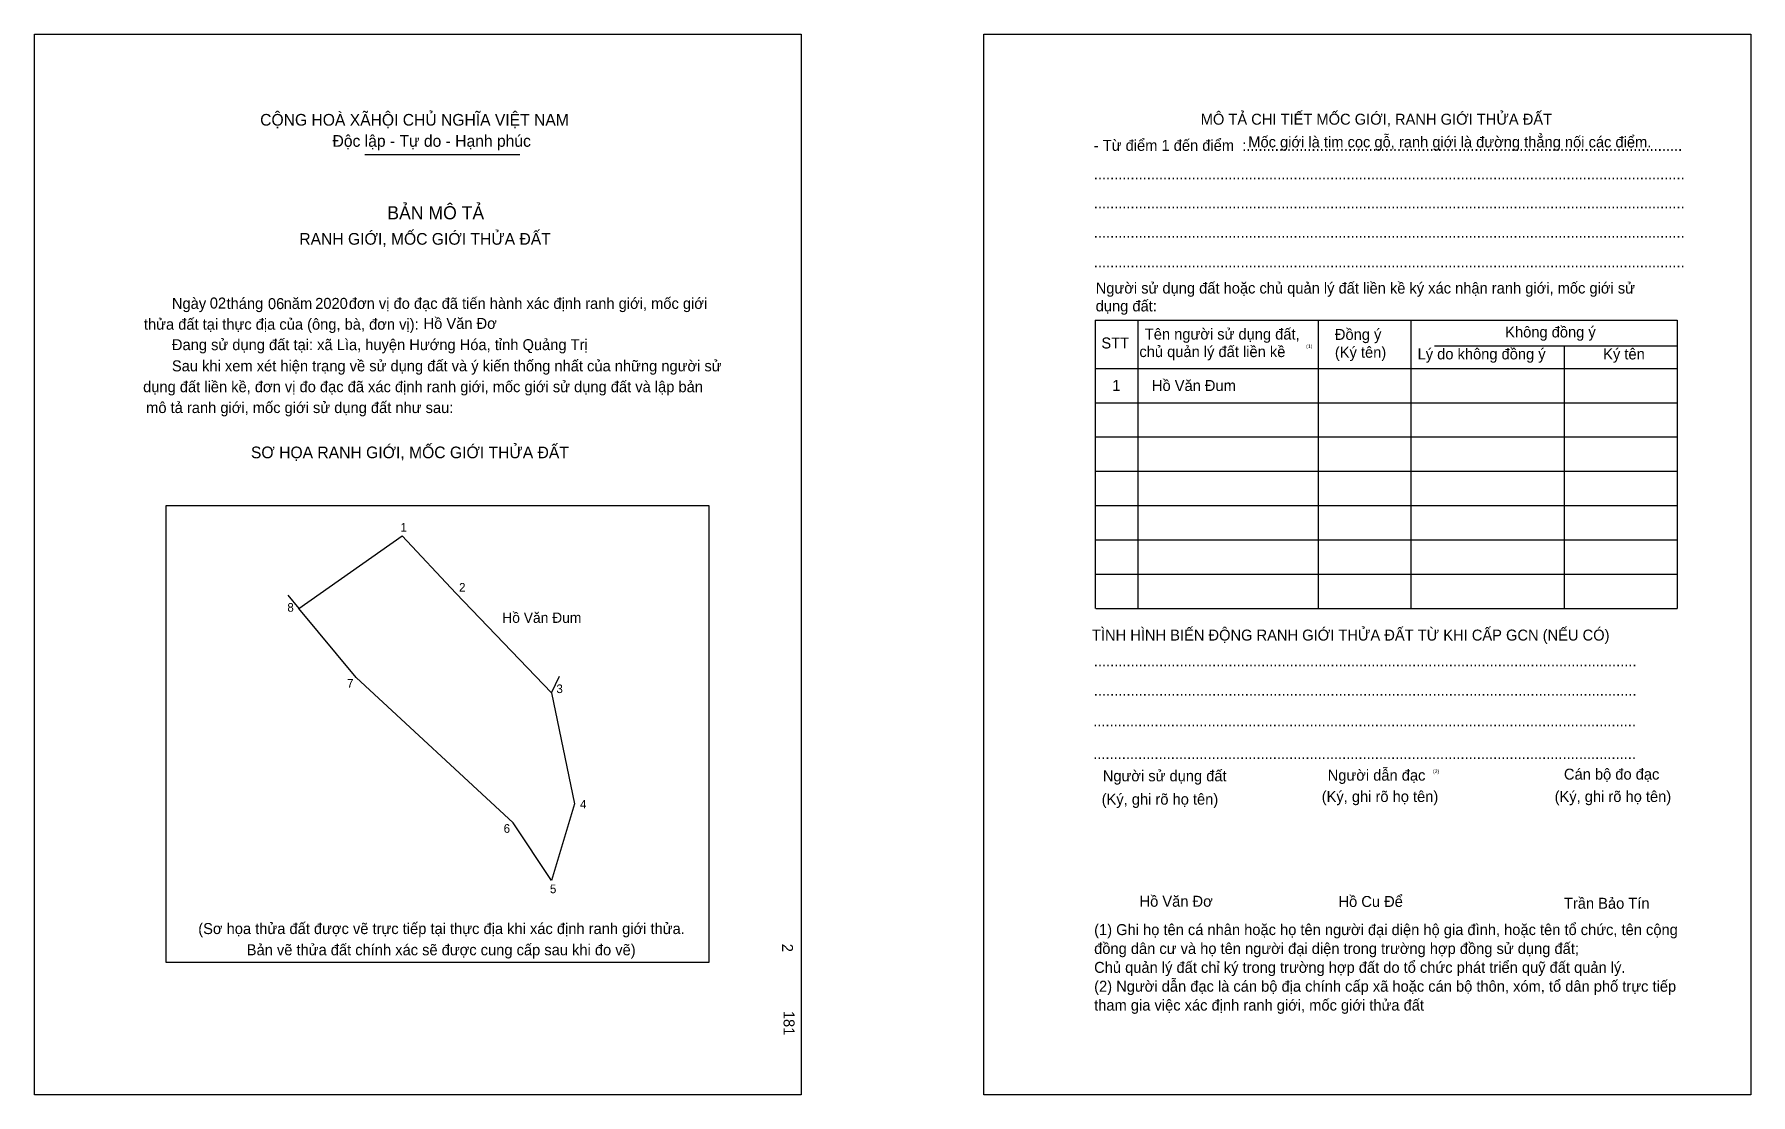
# Model space of a CAD drawing. Extents: x 551832 to 552280, y 1821300 to 1821577.
import ezdxf

# ---------------------------------------------------------------- set-up
doc = ezdxf.new("R2010")
doc.units = 0
for name, color, linetype in [('bmtKhungInTrang1', 7, 'Continuous'), ('bmtKhungInTrang2', 7, 'Continuous'), ('bmtNoiDung', 7, 'Continuous'), ('bmtTemplate', 7, 'Continuous'), ('CanhThua', 7, 'Continuous'), ('RauThua', 7, 'Continuous'), ('SoHieuDinhThua', 7, 'Continuous'), ('TenChuLanCan', 7, 'Continuous')]:
    doc.layers.add(name, color=color, linetype=linetype)

msp = doc.modelspace()

# ---------------------------------------------------------------- linework, layer by layer
at = {"layer": 'bmtKhungInTrang1'}
msp.add_lwpolyline([(551831.95, 1821576.99), (552032.2, 1821576.99), (552032.2, 1821300.02), (551831.95, 1821300.02)], close=True, dxfattribs=at)
at = {"layer": 'bmtKhungInTrang2'}
msp.add_lwpolyline([(552079.95, 1821576.99), (552280.2, 1821576.99), (552280.2, 1821300.02), (552079.95, 1821300.02)], close=True, dxfattribs=at)
at = {"layer": 'bmtTemplate'}
for p, q in [((551918.24, 1821545.6), (551958.73, 1821545.6)), ((552120.12, 1821502.28), (552120.12, 1821426.99)), ((552167.23, 1821502.28), (552167.23, 1821426.99)), ((552191.46, 1821502.37), (552191.46, 1821426.99)), ((552261.02, 1821502.28), (552261.02, 1821426.99)), ((552197.61, 1821495.65), (552261.02, 1821495.65)), ((552109.14, 1821489.73), (552261.02, 1821489.73)), ((552109.14, 1821480.77), (552261.02, 1821480.77)), ((552109.14, 1821471.81), (552261.02, 1821471.81)), ((552109.14, 1821462.84), (552261.02, 1821462.84)), ((552109.14, 1821453.88), (552261.02, 1821453.88)), ((552109.14, 1821444.91), (552261.02, 1821444.91)), ((552109.14, 1821435.95), (552261.02, 1821435.95)), ((552109.14, 1821426.99), (552261.02, 1821426.99))]:
    msp.add_line(p, q, dxfattribs=at)
for points in [[(552109.04, 1821502.28), (552261.02, 1821502.28)], [(552109.04, 1821502.28), (552109.04, 1821426.99)], [(552231.46, 1821495.56), (552231.46, 1821426.99)]]:
    msp.add_lwpolyline(points, dxfattribs=at)
msp.add_lwpolyline([(551866.4, 1821334.51), (551866.4, 1821453.87), (552008.09, 1821453.87), (552008.09, 1821334.51)], close=True, dxfattribs=at)
at = {"layer": 'CanhThua'}
for p, q in [((551901, 1821427), (551928, 1821446)), ((551928, 1821446), (551942, 1821431)), ((551942, 1821431), (551967, 1821405)), ((551916, 1821409), (551901, 1821427)), ((551957, 1821371), (551916, 1821409)), ((551967, 1821405), (551973, 1821376)), ((551973, 1821376), (551967, 1821356)), ((551967, 1821356), (551957, 1821371))]:
    msp.add_line(p, q, dxfattribs=at)
at = {"layer": 'RauThua'}
for p, q in [((551898.18, 1821430.48), (551901, 1821427)), ((551967, 1821405), (551969.07, 1821409.34))]:
    msp.add_line(p, q, dxfattribs=at)

# ---------------------------------------------------------------- texts
at = {"layer": 'bmtNoiDung'}
for s, height, p in [('02', 2.865, (551877.77, 1821505.37)), ('06', 2.865, (551892.96, 1821505.21)), ('2020', 2.865, (551905.29, 1821505.27)), ('Hồ Văn Đơ', 2.865, (551933.6, 1821500.04)), ('1', 2.87, (552113.45, 1821483.82)), ('Hồ Văn Đum ', 2.8652, (552123.82, 1821483.82)), ('Hồ Văn Đơ', 2.865, (552120.59, 1821349.1))]:
    msp.add_text(s, height=height, dxfattribs=at).set_placement(p)
for s, height, p in [('2', 2.87, (552027.21, 1821339.44)), ('181', 2.865, (552027.62, 1821321.91))]:
    msp.add_text(s, height=height, rotation=270, dxfattribs=at).set_placement(p)
at = {"layer": 'bmtTemplate'}
for s, height, p in [('CỘNG HOÀ XÃHỘI CHỦ NGHĨA VIỆT NAM', 3.0562, (551890.93, 1821553.13)), ('MÔ TẢ CHI TIẾT MỐC GIỚI, RANH GIỚI THỬA ĐẤT', 2.8641, (552136.57, 1821553.38)), ('Độc lập - Tự do - Hạnh phúc', 3.0562, (551909.83, 1821547.61)), ('- Từ điểm 1 đến điểm  :...........................................................................................................', 2.86411, (552108.65, 1821546.55)), ('Mốc giới là tim cọc gỗ, ranh giới là đường thẳng nối các điểm.', 2.8641, (552148.99, 1821547.44)), ('.................................................................................................................................................', 2.86411, (552108.65, 1821539.12)), ('BẢN MÔ TẢ', 3.438, (551924.14, 1821528.66)), ('.................................................................................................................................................', 2.86411, (552108.65, 1821531.51)), ('RANH GIỚI, MỐC GIỚI THỬA ĐẤT', 3.0562, (551901.15, 1821522.03)), ('.................................................................................................................................................', 2.86411, (552108.65, 1821523.89)), ('.................................................................................................................................................', 2.86411, (552108.65, 1821516.09)), ('Ngày     tháng     năm         đơn vị đo đạc đã tiến hành xác định ranh giới, mốc giới ', 2.8652, (551867.88, 1821505.27)), ('Người sử dụng đất hoặc chủ quản lý đất liền kề ký xác nhận ranh giới, mốc giới sử', 2.8641, (552109.14, 1821509.28)), ('dụng đất:', 2.864, (552109.14, 1821504.61)), ('thửa đất tại thực địa của (ông, bà, đơn vị):', 2.8652, (551860.57, 1821499.83)), ('Tên người sử dụng đất,', 2.8641, (552121.97, 1821497.26)), ('Đồng ý', 2.864, (552171.61, 1821497.17)), ('Không đồng ý', 2.8641, (552216.09, 1821497.8)), ('Đang sử dụng đất tại: xã Lìa, huyện Hướng Hóa, tỉnh Quảng Trị', 2.8652, (551867.88, 1821494.49)), ('STT', 2.864, (552110.63, 1821494.93)), ('chủ quản lý đất liền kề', 2.8641, (552120.56, 1821492.68)), ('(1)', 0.955, (552164.12, 1821495.04)), ('(Ký tên)', 2.864, (552171.61, 1821492.51)), ('Lý do không đồng ý', 2.8641, (552193.21, 1821492.07)), ('Ký tên', 2.864, (552241.68, 1821492.07)), ('Sau khi xem xét hiện trạng về sử dụng đất và ý kiến thống nhất của những người sử ', 2.8652, (551867.88, 1821488.95)), ('dụng đất liền kề, đơn vị đo đạc đã xác định ranh giới, mốc giới sử dụng đất và lập bản', 2.8652, (551860.36, 1821483.51)), ('mô tả ranh giới, mốc giới sử dụng đất như sau:', 2.8652, (551861.15, 1821478.06)), ('SƠ HỌA RANH GIỚI, MỐC GIỚI THỬA ĐẤT', 3.0562, (551888.52, 1821466.25)), ('TÌNH HÌNH BIẾN ĐỘNG RANH GIỚI THỬA ĐẤT TỪ KHI CẤP GCN (NẾU CÓ)', 2.8641, (552108.17, 1821418.63)), ('.....................................................................................................................................', 2.86841, (552108.65, 1821411.89)), ('.....................................................................................................................................', 2.86841, (552108.65, 1821404.27)), ('.....................................................................................................................................', 2.86841, (552108.5, 1821396.2)), ('.....................................................................................................................................', 2.86841, (552108.5, 1821387.69)), ('Người sử dụng đất', 2.8641, (552110.99, 1821381.86)), ('Người dẫn đạc', 2.8641, (552169.73, 1821382.04)), ('(2)', 0.955, (552197.24, 1821384.02)), ('Cán bộ đo đạc', 2.8641, (552231.43, 1821382.31)), ('(Ký, ghi rõ họ tên)', 2.8641, (552110.7, 1821375.77)), ('(Ký, ghi rõ họ tên)', 2.8641, (552168.17, 1821376.48)), ('(Ký, ghi rõ họ tên)', 2.8641, (552229, 1821376.48)), ('Hồ Cu Để', 2.864, (552172.55, 1821349.05)), ('Trần Bảo Tín', 2.8641, (552231.43, 1821348.58)), ('(Sơ họa thửa đất được vẽ trực tiếp tại thực địa khi xác định ranh giới thửa.', 2.8652, (551874.76, 1821341.97)), ('(1) Ghi họ tên cá nhân hoặc họ tên người đại diện hộ gia đình, hoặc tên tổ chức, tên cộng', 2.8641, (552108.74, 1821341.7)), ('Bản vẽ thửa đất chính xác sẽ được cung cấp sau khi đo vẽ)', 2.8652, (551887.42, 1821336.43)), ('đồng dân cư và họ tên người đại diện trong trường hợp đồng sử dụng đất;', 2.8641, (552108.74, 1821336.77)), ('Chủ quản lý đất chỉ ký trong trường hợp đất do tổ chức phát triển quỹ đất quản lý.', 2.8641, (552108.74, 1821331.84)), ('(2) Người dẫn đạc là cán bộ địa chính cấp xã hoặc cán bộ thôn, xóm, tổ dân phố trực tiếp', 2.8641, (552108.74, 1821326.91)), ('tham gia việc xác định ranh giới, mốc giới thửa đất', 2.8641, (552108.74, 1821321.98))]:
    msp.add_text(s, height=height, dxfattribs=at).set_placement(p)
at = {"layer": 'SoHieuDinhThua'}
for s, p in [('1', (551927.6, 1821447.11)), ('2', (551942.87, 1821431.42)), ('8', (551898.03, 1821426.17)), ('7', (551913.61, 1821406.33)), ('3', (551968.3, 1821404.92)), ('4', (551974.47, 1821374.78)), ('6', (551954.52, 1821368.42)), ('5', (551966.61, 1821352.65))]:
    msp.add_text(s, height=2.25, dxfattribs=at).set_placement(p)
at = {"layer": 'TenChuLanCan'}
msp.add_text('Hồ Văn Đum', height=2.7, dxfattribs=at).set_placement((551954.15, 1821423.26))

doc.saveas('drawing.dxf')
